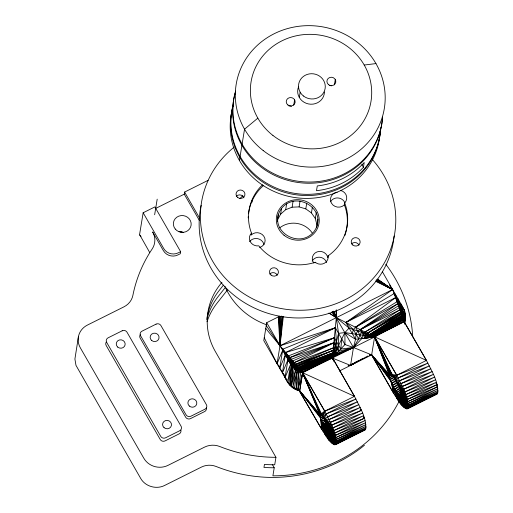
<?xml version="1.0" encoding="UTF-8"?>
<svg xmlns="http://www.w3.org/2000/svg" width="513" height="513" viewBox="0 0 513 513"><rect width="100%" height="100%" fill="white"/><g stroke="black" fill="none" stroke-linecap="round" stroke-linejoin="round"><path stroke-width="0.77" d="M336.297 309.801L336.31 317.669L332.379 357.901L354.47 396.325C359.35 406.578 366.994 417.697 365.602 429.426L335.88 444.264L326.768 427.496C322.536 424.495 320.17 418.634 319.394 413.555L298.816 389.995L321.76 429.381C325.614 434.607 328.564 443.027 335.361 444.681L335.88 444.264C337.272 432.536 329.628 421.417 324.742 411.163L302.632 372.868L300.759 372.367L300.246 371.778L300.56 371.547L300.176 369.796L332.501 356.644L332.353 358.055L332.931 359.517M390.989 372.925L388.957 373.939L389.078 373.201L389.842 372.707C396.216 378.171 400.948 387.334 401.224 395.741L400.845 395.991C394.08 391.195 390.528 381.954 388.957 373.939L371.656 354.887L370.578 354.624L371.63 355.034L393.721 393.458C397.575 398.684 400.525 407.104 407.322 408.758L437.563 393.503C438.961 381.775 431.311 370.655 426.431 360.402L374.618 336.817L349.103 328.064L344.89 332.591L332.411 357.882L332.988 359.517L332.501 357.426L333.001 359.504L332.353 358.055L333.149 357.176L332.866 352.873L296.989 366L300.246 371.778M325.287 419.32L321.798 421.064L321.76 429.381L298.816 389.995L319.387 414.292L321.58 413.318M333.02 359.504L332.353 358.055L332.751 357.593L332.623 355.387L299.111 368.526L299.182 370.681L296.027 389.636L299.675 390.829L319.567 415.306L321.696 414.395M322.78 415.363L319.913 416.556L299.688 390.835L298.367 389.739L299.239 390.643L297.822 390.329L302.619 372.868L301.74 372.451L300.528 370.213L332.501 356.644L332.353 358.055L334.046 361.639M326.236 422.616L323.44 424.014L323.293 431.959L322.606 422.59L326.095 420.852M332.552 357.805L354.47 396.325L324.742 411.163L321.087 413.876L319.932 413.048L319.394 413.555L302.632 372.868L287.973 359.658L282.381 372.951L285.767 377.324M282.586 371.919L279.72 368.328L279.886 367.109L277.058 363.704L279.995 345.781L280.63 316.527M404.103 321.234L405.27 324.274L398.774 303.266L395.292 294.18L394.093 293.609L345.89 322.459L355.535 339.273L353.47 347.513L350.539 365.429L348.154 365.724M277.129 362.101L277.058 363.704L264.253 337.727M327.845 425.95L325.755 426.996L334.675 444.771L365.083 429.843L335.361 444.681L326.768 427.496L327.044 427.239L336.227 443.521L365.602 429.426L335.88 444.264L327.044 427.239L326.358 423.296L323.485 417.223L324.742 411.163L302.651 372.739L279.995 345.781L281.592 316.027M321.984 427.816L321.76 429.381L320.42 417.973L299.688 390.835L298.528 389.688L299.092 390.573L297.822 390.329L298.964 371.681L297.861 370.7L291.326 359.26L333.854 342.819L338.67 351.277L353.47 347.513L361.889 338.49L363.98 333.194L365.038 332.033L399.948 309.82L405.283 318.611L404.513 323.293M297.899 390.027L297.617 389.547L298.495 390.297L297.822 390.329L296.924 389.104L297.822 390.329L298.79 390.438L296.027 389.636L297.258 370.822L288.492 355.894L334.341 337.785L340.767 349.032L353.47 347.513L371.656 354.887L389.014 374.971L391.727 373.618M394.074 377.042L396.709 375.24L426.431 360.402L404.302 321.92L403.423 319.445L374.201 336.977L374.593 336.97L396.709 375.24C401.589 385.494 409.233 396.613 407.841 408.342L407.322 408.758L400.3 395.908L401.653 395.119M295.135 388.277L296.027 389.636L291.237 386.552C291.589 376.92 294.917 366.564 289.909 357.58L334.341 337.785L335.457 345.634L335.515 354.65L353.47 347.513L358.715 338.881L359.748 334.739L361.857 332.456M367.879 355.971L350.539 365.429L332.353 358.055L333.937 356.33L353.47 347.513L344.973 344.544L335.329 327.73L279.995 345.781L282.503 316.335M297.303 389.752L292.532 387.559L291.403 385.603L289.896 385.218L291.647 365.846L287.973 359.658L285.036 377.581C287.325 382.743 290.954 387.277 296.027 389.636M332.68 311.686L353.47 347.513L336.566 353.528L337.06 348.455L335.329 327.73L282.823 349.154L279.72 368.328L285.311 355.034L282.823 349.154L288.877 358.125L302.651 372.739L354.47 396.325M340.767 349.032L341.761 338.939M398.216 377.946L429.407 365.897L399.685 380.736L397.222 382.397L401.089 383.57L430.817 368.732L399.685 380.736L396.19 380.479L398.216 377.946L427.938 363.108L396.709 375.24L392.086 374.432L374.593 336.97L355.535 339.273L356.035 334.207L357.606 330.994L399.948 309.82M404.494 323.222C405.745 318.227 406.065 312.622 403.269 308.056L382.48 271.896M391.214 373.541L374.593 336.97L332.353 358.055L333.412 356.894L333.54 355.599L333.117 350.36L295.571 364.32C294.975 369.398 295.77 371.624 301.439 372.316L302.619 372.868L294.34 367.661L292.833 367.295L291.647 365.846L266.715 322.69L279.732 316.194L279.995 345.781L392.631 289.556L405.244 324.306L404.321 322.106L405.366 314.764L405.187 313.199L404.244 312.795L404.103 309.711L400.608 303.433L404.847 318.426M353.47 347.513L334.463 355.772L334.713 353.22L333.854 342.819L289.909 357.58L293.468 363.012L294.34 367.661L291.237 386.552L295.655 369.796L292.833 367.295L287.973 359.658M390.457 372.964L374.593 336.97L365.064 338.099L365.32 335.547L366.109 333.925L401.41 313.873L404.667 319.65L404.539 322.69L405.456 316.816L405.02 317.207L405.283 318.611L404.481 322.741M389.373 372.791L374.593 336.97L369.835 337.516L369.963 336.22L370.36 335.393L402.506 316.912L404.411 321.484L404.904 320.381L402.141 315.899L369.828 334.425L368.244 337.708L374.593 336.97L389.842 372.707M396.19 380.479L396.709 375.24L374.618 336.817L336.31 317.669L328.897 313.058M332.353 358.055L332.95 356.791L332.745 354.13L298.406 367.686L300.842 372.047L297.822 390.329M390.431 372.528L389.078 373.201L374.593 336.97L370.623 337.419L370.886 336.355L402.878 317.925L404.494 320.875L404.904 320.381L404.321 322.093L403.609 319.952L374.343 336.765M332.623 357.734L332.559 356.016L299.823 369.373L299.874 371.117L298.964 371.681M332.488 357.875L302.651 372.739L301.234 371.059L332.469 357.555M265.772 328.461L279.995 345.781L283.323 316.63M277.315 221.481L277.488 220.019L280.611 214.165L281.56 208.355C296.937 189.444 329.147 210.593 314.001 231.549C298.624 250.453 266.414 229.311 281.56 208.355M316.604 227.862L317.9 219.141M336.086 310.731L336.31 317.669L338.542 333.335L332.379 357.901L300.881 370.636L300.842 372.047M402.141 315.899L371.027 335.021L372.214 337.221L373.015 336.304L403.244 318.939L404.449 321.176L404.904 320.381L404.321 322.093L401.987 308.871L397.953 298.81C398.665 306.19 403.5 312.391 404.667 319.65L405.283 318.611M404.321 322.093L403.058 318.432L371.816 336.49L371.418 337.323L374.593 336.97L388.957 373.939L391.015 372.778M404.969 314.783L405.187 313.199M392.644 374.586L389.258 376.273L371.656 354.887L369.27 355.214L371.656 354.887L393.721 393.458L393.946 391.894M404.494 321.324L404.725 319.746M404.962 318.163L405.366 314.764L395.555 297.662L345.89 322.459L353.354 329.526L358.715 338.881M78.483 336.4L74.911 359.023L75.982 365.371L140.703 478.456C145.301 486.536 156.362 489.665 164.602 485.471L201.564 467.016C206.079 464.791 211.471 464.624 216.14 466.49C231.979 472.781 248.843 476.449 265.869 477.263C301.137 478.885 337.028 467.702 364.422 445.271M399.146 401.192A142.954 134.502 9.3 0 1 272.903 475.833L274.224 467.773A142.96 134.509 9.3 0 1 263.964 467.42L264.451 464.432A142.96 134.509 9.3 0 0 274.712 464.784L275.936 457.314A142.954 134.502 9.3 0 1 219.827 446.534A17.872 16.814 9.3 0 0 204.578 447.105L168.046 465.342A17.872 16.814 9.3 0 1 143.82 458.231L80.336 347.82A17.872 16.814 9.3 0 1 87.396 325.088L123.928 306.851A17.872 16.814 9.3 0 0 132.893 295.341A142.954 134.502 9.3 0 1 152.149 249.004A17.872 16.814 9.3 0 0 152.662 231.998L163.397 250.665A10.722 10.087 9.3 0 0 177.934 254.929L180.281 253.755L180.621 251.665L154.881 206.906L143.153 212.76L139.581 234.563L149.655 252.422M154.644 214.748L157.196 199.166M199.313 220.327L184.263 194.158L184.609 192.067L208.073 180.352M239.424 160.479L239.892 157.613M240.09 156.42L241.912 145.307M242.104 144.115L244.547 129.18L257.847 118.15M262.464 184.834A49.665 46.728 9.3 0 0 251.479 233.139L251.165 235.05A8.041 7.567 9.3 0 1 263.817 236.217A8.041 7.567 9.3 0 1 259.706 247.471M293.737 105.12L294.609 99.804M277.847 217.845L278.444 214.21M299.303 97.457L300.163 92.199M266.715 322.69L263.785 340.613L287.697 382.204L288.71 383.769L291.403 385.603L291.237 386.552M280.611 214.165L285.683 209.702L286.632 203.892M285.683 209.702L292.102 207.181L293.051 201.365M292.102 207.181L299.092 206.899L300.041 201.083M316.951 224.951L315.309 218.493L311.436 212.921L305.806 208.887L306.755 203.077M288.492 355.894L288.877 358.125L285.311 355.034L282.381 372.951L284.157 374.528M311.436 212.921L312.391 207.105M334.412 84.818L335.284 79.496M315.309 218.493L316.258 212.683M288.71 383.769L291.647 365.846L287.697 382.204L290.634 364.288L285.036 377.581L287.094 379.633M289.896 385.218L292.833 367.295M334.463 355.772L332.866 352.873L297.694 366.846L298.489 370.251L297.258 370.822L294.321 388.771L294.917 388.655L293.16 387.129M315.142 262.861L315.238 262.265A49.665 46.728 9.3 0 1 258.776 245.836A8.041 7.567 9.3 0 1 250.376 241.86A8.041 7.567 9.3 0 1 251.479 233.139M302.651 372.739L299.669 390.957L298.964 390.111L299.688 390.835L302.632 372.868L294.173 368.616M340.452 190.4A7.996 7.522 9.3 0 1 344.691 202.898A49.665 46.728 9.3 0 1 328.108 255.84L327.794 257.75A7.817 7.355 9.3 0 0 317.06 251.902A7.817 7.355 9.3 0 0 313.828 263.034M344.8 235.679A49.665 46.728 9.3 0 0 344.377 204.809L344.691 202.898M363.435 167.27L364.217 162.493A75.052 70.614 9.3 0 1 317.284 185.924L316.502 190.701A75.052 70.614 9.3 0 0 363.435 167.27L361.851 164.519M370.437 354.432L371.63 355.034L374.618 336.817L403.244 318.939M404.488 312.988L404.744 311.429L404.244 312.795L404.321 322.106L405.289 324.267M405.039 317.342L405.424 315.001L405.02 317.207L398.486 305.767L360.254 329.635L365.064 338.099M370.065 355.118L371.656 354.887L390.944 381.396L393.721 393.458L394.773 389.136L399.633 385.436M338.67 351.277L338.542 333.335L344.89 332.591L374.593 336.97L366.654 337.907L367.173 335.816L368.231 334.656M352.322 333.668L353.354 329.526L355.464 327.243L395.555 297.662M332.437 357.683L302.035 372.585L301.234 371.059M297.258 370.822L292.718 387.738L295.655 369.796L296.661 370.162L297.367 368.276L296.283 365.16L333.117 350.36L335.515 354.65M360.164 409.355L361.415 410.329L330.455 422.346L324.312 418.704L326.255 413.869L355.977 399.031L324.742 411.163L321.831 414.754L323.485 417.223L326.255 413.869L357.446 401.82L324.312 418.704L331.687 425.168L362.531 413.08L332.809 427.919L325.088 420.262L331.687 425.168L361.415 410.329L360.331 409.259M282.657 350.411L277.058 363.704L277.052 362.101M374.4 336.958L373.804 337.028L404.276 321.779M322.645 415.889L324.742 411.163M395.132 378.677L396.709 375.24L393.048 375.612M404.154 321.471L374.208 336.72L374.593 336.97L373.009 337.124L373.547 336.49M336.566 353.528L333.36 347.846L295.571 364.32L299.65 371.508L300.759 372.367L301.497 371.559L300.881 370.636M374.208 336.72L374.003 337.003L373.419 336.22L403.058 318.432L404.34 321.978L404.18 321.234M373.81 336.579L373.406 337.079L372.823 335.919L402.878 317.925M221.962 282.253L219.981 284.766A66.113 62.208 9.3 0 0 215.274 351.386L275.936 457.314M223.418 285.138L219 290.736A66.113 62.208 9.3 0 0 206.931 318.214M225.38 287.383L218.025 296.713A66.113 62.208 9.3 0 0 206.861 319.631M227.355 290.082L216.948 303.286A66.113 62.208 9.3 0 0 207.047 321.728M302.362 372.476C301.573 372.367 300.592 371.194 299.823 369.373L332.623 355.387L333.412 356.894M352.117 363.749L350.539 365.429L349.02 365.333M302.503 372.624L302.298 372.323L321.831 414.754M302.074 372.169L301.74 372.451M352.976 363.46L350.539 365.429L362.954 358.42M396.139 380.069L391.785 383.346L393.721 393.458L393.721 387.27L398.607 383.525M393.721 393.458L392.714 385.321L397.024 382.031M400.191 386.43L394.773 389.136L396.78 398.46L395.831 390.861L400.082 387.687M395.356 378.158L390.944 381.396L395.69 379.03M400.576 388.495L395.831 390.861L399.755 402.699L396.876 392.4L400.525 389.752M369.79 354.682L371.656 354.887L390.233 379.537L394.074 376.818M345.89 322.459L392.631 289.556L391.304 287.601M401.147 391.432L397.87 393.708L402.481 405.956L396.876 392.4L400.942 390.374M366.654 337.907L363.98 333.194L360.254 329.635L397.755 303.741L403.16 315.463L404.584 320.259M370.719 354.823L371.656 354.887L389.662 377.812L392.92 375.606M355.669 362.043L350.539 365.429L358.029 360.876M401.262 392.015L397.87 393.708L403.705 407.149L398.793 394.747L401.435 393.003M371.418 337.323L369.828 334.425L401.41 313.873M389.258 376.273L392.567 374.15M401.615 394.24L399.608 395.485L405.802 408.611L398.793 394.747L401.506 393.394M374.003 337.003L374.593 336.97L361.889 338.49L355.464 327.243L397.024 301.715L398.774 303.266L394.093 293.609M369.828 334.425L401.775 314.886L404.449 321.176M389.014 374.971L391.714 373.342M360.254 329.635L399.217 307.794L400.627 309.519L397.024 301.715M355.464 327.243L397.755 303.741M374.618 336.817L403.975 320.965M341.017 441.462L334.675 444.771L326.332 427.412L327.73 426.713L326.332 427.412L335.361 444.681L364.397 429.939M342.428 440.731L345.948 438.891M417.909 402.968L406.636 408.848L399.608 395.485L401.641 394.471M421.436 401.128L422.84 400.39M436.364 394.016L407.322 408.758L400.845 395.991L407.841 408.342L437.044 393.92L406.636 408.848L400.3 395.908L401.653 395.228M155.247 208.644L184.263 194.158M180.621 251.665L178.274 252.838A10.722 10.087 9.3 0 1 163.743 248.574L143.153 212.76M295.469 369.623L285.658 352.521L335.329 327.73M299.053 371.239L294.154 362.633L333.854 342.819L292.737 360.947L293.468 363.012M339.273 371.053L371.656 354.887L370.578 354.624M389.662 377.812L393.734 375.779M319.387 414.292L321.484 413.247M390.233 379.537L394.978 377.164M319.567 415.306L321.657 414.26M319.913 416.556L322.709 415.158M323.209 416.582L320.42 417.973L323.305 416.8M391.785 383.346L396.53 380.979M326.249 421.102L322.606 422.59L321.76 429.381L321.055 419.499L324.549 417.762M392.714 385.321L398.139 382.615M324.312 418.704L329.128 419.493L358.856 404.654L327.724 416.659M393.721 387.27L399.146 384.564M326.358 422.795L323.44 424.014L329.199 440.385L324.274 425.251L327.07 423.86M330.455 422.346L360.184 407.508L329.128 419.493M327.179 424.007L324.274 425.251L331.744 443.072L325.056 426.265L327.153 425.219M398.191 384.365L403.654 389.245L433.376 374.407L402.423 386.424L398.191 384.365L404.77 391.996L435.479 379.812L405.757 394.651L399.858 388.245L407.29 399.499L437.544 386.796L436.678 385.5M363.377 417.018L364.365 418.249L333.796 430.574L325.787 421.814L334.636 433.087L364.365 418.249L363.473 417.011M399.858 388.245L406.604 397.158L436.326 382.326L405.757 394.651L399.082 386.334L404.77 391.996L434.492 377.158L403.654 389.245M336.227 443.521L365.949 428.682L336.4 442.456L327.044 427.239M327.191 426.329L325.755 426.996L333.835 444.534L325.056 426.265L327.223 425.296M370.457 355.067L370.251 354.752L371.656 354.887L370.841 354.72L371.053 354.996M296.989 366L333.117 350.36M298.406 367.686L332.866 352.873M406.604 397.158L437.018 384.66L436.108 383.365M334.636 433.087L365.051 420.583L335.329 435.422L326.358 423.296L335.855 437.557L365.936 424.623L336.214 439.455L327.05 425.777L336.4 441.097L366.122 427.618L336.4 442.456L327.14 426.656L336.4 441.097L366.122 426.258L336.214 439.455L326.787 424.642L335.855 437.557L365.583 422.718L335.329 435.422L325.787 421.814M321.055 419.499L324.678 418.037M321.798 421.064L324.703 419.89M332.809 427.919L363.518 415.735L333.796 430.574L325.088 420.262M300.528 370.213L332.379 357.901L301.945 371.899L302.337 372.72M401.089 383.57L432.145 371.585L402.423 386.424L397.222 382.397M294.154 362.633L333.36 347.846L333.937 356.33L332.745 354.13L299.111 368.526L301.144 372.181M302.407 372.752L302.035 372.585M371.527 354.945L371.252 354.97M285.658 352.521L334.341 337.785M364.23 65.048L375.958 63.58M372.214 337.221L374.593 336.97L373.406 337.079M299.092 206.899L305.806 208.887M299.387 390.707L298.303 389.983L298.79 390.438M299.675 390.829L298.367 389.739M401.987 308.871L404.103 309.711M370.251 354.752L370.854 355.022M376.119 281.522L392.631 289.556L391.105 287.697M302.189 372.656L302.619 372.868M375.946 280.906L392.631 289.556L377.587 279.078M376.125 280.399L392.631 289.556L377.594 279.534M376.305 279.874L392.631 289.556L377.126 279.771M355.535 339.273L344.89 332.591L344.973 344.544L332.405 357.811M329.833 313.385L336.31 317.669L349.103 328.064M140.998 236.371L139.69 235.082M298.649 390.201L299.092 390.573M297.617 389.547L298.495 390.297M299.105 390.303L299.598 390.803L298.803 390.117M404.494 320.875L401.551 312.641L400.679 311.846L365.038 332.033L368.244 337.708M299.387 390.611L299.464 390.746M331.924 312.045L336.31 317.669L333.713 311.147M285.311 355.034L292.089 363.73M436.069 383.384L437.018 384.66L407.29 399.499L400.499 390.047L407.822 401.634L437.903 388.7L408.175 403.532L401.313 393.105L408.361 405.174L438.089 391.695L408.361 406.533L401.435 395.164L408.188 407.598L437.563 393.503L407.841 408.342L401.224 395.741L408.188 407.598L437.916 392.759L408.361 406.533L401.467 394.279L408.361 405.174L438.083 390.335L408.175 403.532L400.993 391.682L407.822 401.634L437.544 386.796L436.634 385.507M332.135 311.942L336.31 317.669L333.822 311.968M389.527 284.991L390.412 286.299M266.247 325.575L279.995 345.781L278.937 316.592M332.828 312.475L336.31 317.669L333.258 311.391M292.737 360.947L295.757 365.455M297.694 366.846L299.201 369.116M300.926 370.95L300.176 369.796L332.559 356.016L333.149 357.176M296.283 365.16L298.053 367.898M404.321 322.106L426.431 360.402M184.609 192.067L199.653 218.237M272.243 464.31L274.224 467.773M369.835 337.516L367.436 333.226L400.679 311.846L402.481 315.771L401.044 312.859L367.436 333.226L369.296 335.021L370.623 337.419M332.975 311.538L336.31 317.669M403.609 319.952L404.411 321.484M373.009 337.124L372.22 335.624L402.506 316.912L403.404 318.894M399.217 307.794L401.551 312.641M401.775 314.886L402.942 317.329M373.804 337.028L373.419 336.22L374.201 336.977M332.501 356.644L332.886 357.452M398.793 394.747L404.821 408.04M332.565 357.17L332.751 357.593M319.58 413.138L302.632 372.868L320.445 413.298M325.056 426.265L332.86 443.963M302.632 372.868L319.932 413.048M324.274 425.251L330.519 441.879M396.876 392.4L401.16 404.462M324.819 434.383L323.44 424.014L327.794 438.628M395.831 390.861L398.287 400.691M323.44 424.014L326.326 436.614M404.244 312.795L405.02 317.207M394.773 389.136L395.254 396.036M278.296 316.912L279.995 345.781M380.005 131.963A75.052 70.614 9.3 0 1 294.263 197.454A75.052 70.614 9.3 0 1 232.517 108.865M380.499 128.359A75.052 70.614 9.3 0 1 294.738 194.587A75.052 70.614 9.3 0 1 233.184 105.287M380.665 127.897A75.052 70.614 9.3 0 1 294.93 193.388A75.052 70.614 9.3 0 1 233.184 104.799M382.409 118.259A75.052 70.614 9.3 0 1 295.591 182.089A75.052 70.614 9.3 0 1 235.204 92.981M382.602 117.067A75.052 70.614 9.3 0 1 295.398 180.826A75.052 70.614 9.3 0 1 235.602 91.077M324.421 91.968A13.402 12.607 9.3 0 1 308.48 103.947A13.402 12.607 9.3 0 1 298.585 86.748M329.558 85.613A4.47 4.2 9.3 0 1 331.488 85.87M288.883 105.922A4.47 4.2 9.3 0 1 291.41 106.428M372.419 159.569A97.842 92.058 9.3 0 1 361.703 289.185A97.842 92.058 9.3 0 1 224.123 276.905A97.842 92.058 9.3 0 1 234.063 147.225M394.112 235.974A97.842 92.058 9.3 0 1 282.464 316.694A97.842 92.058 9.3 0 1 201.154 205.36M328.108 255.84A7.817 7.355 9.3 0 1 324.152 263.361A7.817 7.355 9.3 0 1 315.238 262.265M312.186 261.072A7.817 7.355 9.3 0 1 319.856 257.237A7.817 7.355 9.3 0 1 326.614 262.598M330.43 201.833A7.996 7.522 9.3 0 1 337.926 197.941A7.996 7.522 9.3 0 1 344.928 202.827M344.377 204.809A7.996 7.522 9.3 0 1 331.449 203.142A7.996 7.522 9.3 0 1 337.124 192.189M248.209 217.897A49.665 46.728 9.3 0 1 248.266 216.505M248.51 213.735A49.665 46.728 9.3 0 1 263.727 185.308M249.568 241.61A8.041 7.567 9.3 0 1 257.763 238.673A8.041 7.567 9.3 0 1 264.015 244.663M351.463 243.957A4.47 4.2 9.3 0 1 358.985 245.099M252.242 200.217A12.601 11.857 9.3 0 1 251.78 202.616M236.262 196.319A4.47 4.2 9.3 0 1 243.931 197.826M269.742 274.057A4.47 4.2 9.3 0 1 277.264 275.192M279.604 227.939A21.802 20.514 9.3 0 1 312.18 232.896M239.866 198.698A71.474 67.248 9.3 0 1 242.822 195.716M266.087 324.607A71.474 67.248 9.3 0 1 224.88 286.273M140.267 334.739A3.572 3.36 9.3 0 0 140.184 338.105L185.655 417.184A3.572 3.36 9.3 0 0 190.503 418.608L204.578 411.58A3.572 3.36 9.3 0 0 206.329 407.861M180.897 430.157A3.572 3.36 9.3 0 1 179.146 433.876L165.071 440.904A3.572 3.36 9.3 0 1 160.223 439.481L106.172 345.48A3.572 3.36 9.3 0 1 106.249 342.113M180.422 231.876A15.191 14.293 9.3 0 1 182.551 232.299M179.082 231.671A8.933 8.407 9.3 0 1 183.436 232.543M385.859 264.323A142.954 134.502 9.3 0 1 412.728 336.817M277.071 362.133L277.058 363.704L277.103 362.12M122.171 330.802L108.096 337.83A3.572 3.36 9.3 0 0 106.678 342.376L160.729 436.377A3.572 3.36 9.3 0 0 165.577 437.801L179.659 430.773A3.572 3.36 9.3 0 0 181.07 426.226L127.019 332.225A3.572 3.36 9.3 0 0 122.171 330.802M156.067 324.139L141.992 331.167A3.572 3.36 9.3 0 0 140.575 335.714L186.046 414.793A3.572 3.36 9.3 0 0 190.894 416.216L204.976 409.188A3.572 3.36 9.3 0 0 206.386 404.642L160.915 325.563A3.572 3.36 9.3 0 0 156.067 324.139M303.491 96.014A13.402 12.607 9.3 0 0 325.12 88.55A13.402 12.607 9.3 0 0 307.088 74.475A13.402 12.607 9.3 0 0 303.491 96.014M272.916 135.432A60.752 57.161 9.3 0 0 370.963 101.593A60.752 57.161 9.3 0 0 289.229 37.776A60.752 57.161 9.3 0 0 272.916 135.432M287.896 104.979A4.47 4.2 9.3 0 0 295.103 102.491A4.47 4.2 9.3 0 0 289.095 97.797A4.47 4.2 9.3 0 0 287.896 104.979M328.57 84.671A4.47 4.2 9.3 0 0 335.778 82.183A4.47 4.2 9.3 0 0 329.769 77.489A4.47 4.2 9.3 0 0 328.57 84.671M263.163 150.527A75.052 70.614 9.3 0 0 384.282 108.718A75.052 70.614 9.3 0 0 283.317 29.895A75.052 70.614 9.3 0 0 263.163 150.527M271.088 275.109A4.47 4.2 9.3 0 0 278.36 272.788A4.47 4.2 9.3 0 0 272.474 267.966A4.47 4.2 9.3 0 0 271.088 275.109M352.809 245.015A4.47 4.2 9.3 0 0 360.081 242.694A4.47 4.2 9.3 0 0 354.194 237.865A4.47 4.2 9.3 0 0 352.809 245.015M237.602 197.377A4.47 4.2 9.3 0 0 244.881 195.055A4.47 4.2 9.3 0 0 238.987 190.227A4.47 4.2 9.3 0 0 237.602 197.377M284.029 235.255A21.495 20.225 9.3 0 0 318.926 223.796A21.495 20.225 9.3 0 0 290.377 200.801A21.495 20.225 9.3 0 0 284.029 235.255M164.045 427.65A4.47 4.2 9.3 0 0 171.4 425.553A4.47 4.2 9.3 0 0 165.673 420.551A4.47 4.2 9.3 0 0 164.045 427.65M189.361 406.072A4.47 4.2 9.3 0 0 196.716 403.975A4.47 4.2 9.3 0 0 190.99 398.973A4.47 4.2 9.3 0 0 189.361 406.072M151.611 340.42A4.47 4.2 9.3 0 0 158.966 338.324A4.47 4.2 9.3 0 0 153.24 333.322A4.47 4.2 9.3 0 0 151.611 340.42M117.714 347.077A4.47 4.2 9.3 0 0 125.069 344.98A4.47 4.2 9.3 0 0 119.343 339.984A4.47 4.2 9.3 0 0 117.714 347.077M175.273 229.054A8.933 8.407 9.3 0 0 190.56 227.221A8.933 8.407 9.3 0 0 180.98 215.607A8.933 8.407 9.3 0 0 175.273 229.054"/></g></svg>
